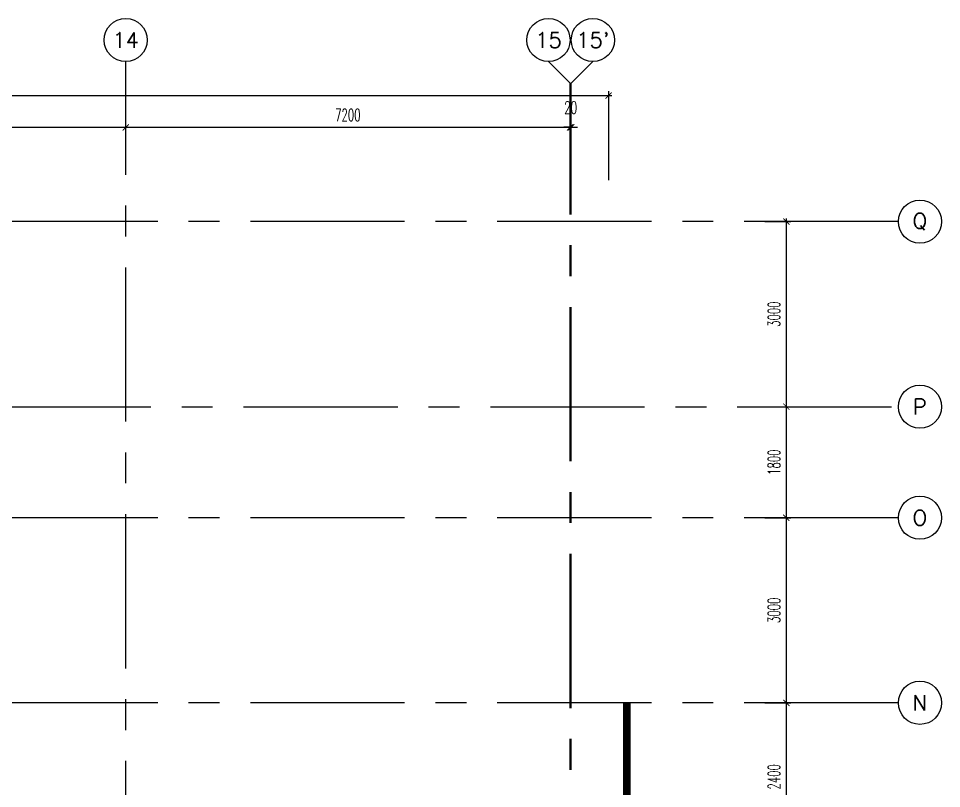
# Model space of a CAD drawing. Extents: x 417819.9 to 417911.9, y 43448 to 43539.2.
# Drawn here: x 417896.96 to 417911.92, y 43526.7 to 43539.19 of the extents above; entities that cross this region are included whole.
import ezdxf
from ezdxf.enums import TextEntityAlignment as Align

# ---------------------------------------------------------------- set-up
doc = ezdxf.new("R2010")
doc.units = 0
doc.header["$MEASUREMENT"] = 0
doc.header["$PDMODE"] = 3
doc.header["$PDSIZE"] = 0.1
doc.linetypes.add('CENTER2', pattern=[1.125, 0.75, -0.125, 0.125, -0.125])
doc.linetypes.add('CENTERX2', pattern=[4, 2.5, -0.5, 0.5, -0.5])
doc.layers.get('0').update_dxf_attribs({"linetype": 'CONTINUOUS'})
doc.layers.get('DEFPOINTS').update_dxf_attribs({"linetype": 'CONTINUOUS'})
for name, color, linetype in [('AX', 6, 'CONTINUOUS'), ('AX-CR', 2, 'CONTINUOUS'), ('AX-DIM', 4, 'CONTINUOUS'), ('AX-TXT', 4, 'CONTINUOUS'), ('AXES', 11, 'CENTERX2'), ('ELEV', 2, 'CONTINUOUS')]:
    doc.layers.add(name, color=color, linetype=linetype)
doc.styles.add('ROMANS', font='ROMANS.shx', dxfattribs={"width": 0.6})
doc.dimstyles.new('STANDARD in', dxfattribs={"dimtxt": 0.2, "dimasz": 0.1, "dimexe": 0.07, "dimexo": 0.05, "dimgap": 0.1, "dimtad": 1, "dimdec": 0, "dimlfac": 1000, "dimzin": 0, "dimdsep": 46, "dimtxsty": 'ROMANS', "dimblk": 'ARCHTICK', "dimcen": 0.05, "dimdle": 0.05, "dimclrd": 4, "dimclre": 4, "dimclrt": 2, "dimadec": 0, "dimazin": 0, "dimtfac": 1, "dimtdec": 0, "dimtmove": 2, "dimatfit": 3, "dimfxl": 0, "dimtolj": 1, "dimtzin": 0, "dimarcsym": 0})

# ---------------------------------------------------------------- blocks, each defined once
blk = doc.blocks.new('_ARCHTICK')
at = {"color": 0, "linetype": 'ByBlock', "const_width": 0.15}
blk.add_lwpolyline([(-0.5, -0.5), (0.5, 0.5)], dxfattribs=at)
blk = doc.blocks.new('*D133')
at = {"layer": 'AX-DIM', "color": 4, "linetype": 'ByBlock', "lineweight": -2}
for p, q in [((417891.447, 43537.423), (417898.747, 43537.423)), ((417891.497, 43537.073), (417891.497, 43537.493)), ((417898.697, 43537.073), (417898.697, 43537.493))]:
    blk.add_line(p, q, dxfattribs=at)
at = {"layer": 'DEFPOINTS', "color": 0, "linetype": 'ByBlock'}
for p in [(417898.697, 43537.423), (417891.497, 43537.023), (417898.697, 43537.023)]:
    blk.add_point(p, dxfattribs=at)
at = {"layer": 'AX-DIM', "color": 4, "linetype": 'ByBlock', "lineweight": -2, "xscale": 0.1, "yscale": 0.1, "zscale": 0.1, "rotation": 180}
blk.add_blockref('_ARCHTICK', (417891.497, 43537.423), dxfattribs=at)
at = {"layer": 'AX-DIM', "color": 4, "linetype": 'ByBlock', "lineweight": -2, "xscale": 0.1, "yscale": 0.1, "zscale": 0.1}
blk.add_blockref('_ARCHTICK', (417898.697, 43537.423), dxfattribs=at)
at = {"layer": 'AX-DIM', "color": 2, "linetype": 'ByBlock', "insert": (417895.097, 43537.623), "char_height": 0.2, "attachment_point": 5, "style": 'ROMANS'}
blk.add_mtext('\\A1;7200', dxfattribs=at)
blk = doc.blocks.new('AXU')
at = {"layer": 'AX-CR'}
blk.add_circle((0, 350), 350, dxfattribs=at)
at = {"layer": 'AX-TXT', "style": 'ROMANS'}
blk.add_attdef('AX', text='', height=250, dxfattribs=at).set_placement((0, 350), align=Align.MIDDLE)
blk = doc.blocks.new('*D134')
at = {"layer": 'AX-DIM', "color": 4, "linetype": 'ByBlock', "lineweight": -2}
for p, q in [((417898.647, 43537.423), (417905.947, 43537.423)), ((417898.697, 43537.073), (417898.697, 43537.493)), ((417905.897, 43537.073), (417905.897, 43537.493))]:
    blk.add_line(p, q, dxfattribs=at)
at = {"layer": 'DEFPOINTS', "color": 0, "linetype": 'ByBlock'}
for p in [(417905.897, 43537.423), (417898.697, 43537.023), (417905.897, 43537.023)]:
    blk.add_point(p, dxfattribs=at)
at = {"layer": 'AX-DIM', "color": 4, "linetype": 'ByBlock', "lineweight": -2, "xscale": 0.1, "yscale": 0.1, "zscale": 0.1, "rotation": 180}
blk.add_blockref('_ARCHTICK', (417898.697, 43537.423), dxfattribs=at)
at = {"layer": 'AX-DIM', "color": 4, "linetype": 'ByBlock', "lineweight": -2, "xscale": 0.1, "yscale": 0.1, "zscale": 0.1}
blk.add_blockref('_ARCHTICK', (417905.897, 43537.423), dxfattribs=at)
at = {"layer": 'AX-DIM', "color": 2, "linetype": 'ByBlock', "insert": (417902.297, 43537.623), "char_height": 0.2, "attachment_point": 5, "style": 'ROMANS'}
blk.add_mtext('\\A1;7200', dxfattribs=at)
blk = doc.blocks.new('*D135')
at = {"layer": 'AX-DIM', "color": 4, "linetype": 'ByBlock', "lineweight": -2}
for p, q in [((417905.897, 43537.423), (417905.797, 43537.423)), ((417905.897, 43537.073), (417905.897, 43537.493)), ((417905.897, 43537.423), (417905.917, 43537.423)), ((417905.917, 43537.073), (417905.917, 43537.493)), ((417905.917, 43537.423), (417906.017, 43537.423))]:
    blk.add_line(p, q, dxfattribs=at)
at = {"layer": 'DEFPOINTS', "color": 0, "linetype": 'ByBlock'}
for p in [(417905.917, 43537.423), (417905.897, 43537.023), (417905.917, 43537.023)]:
    blk.add_point(p, dxfattribs=at)
at = {"layer": 'AX-DIM', "color": 4, "linetype": 'ByBlock', "lineweight": -2, "xscale": 0.1, "yscale": 0.1, "zscale": 0.1}
blk.add_blockref('_ARCHTICK', (417905.897, 43537.423), dxfattribs=at)
at = {"layer": 'AX-DIM', "color": 4, "linetype": 'ByBlock', "lineweight": -2, "xscale": 0.1, "yscale": 0.1, "zscale": 0.1, "rotation": 180}
blk.add_blockref('_ARCHTICK', (417905.917, 43537.423), dxfattribs=at)
at = {"layer": 'AX-DIM', "color": 2, "linetype": 'ByBlock', "insert": (417905.907, 43537.743), "char_height": 0.2, "attachment_point": 5, "style": 'ROMANS'}
blk.add_mtext('\\A1;20', dxfattribs=at)
blk = doc.blocks.new('*D464')
at = {"layer": 'AX-DIM', "color": 4, "lineweight": -2}
for p, q in [((417831.207, 43525.809), (417831.207, 43538.007)), ((417906.523, 43536.567), (417906.523, 43538.007)), ((417831.157, 43537.937), (417906.573, 43537.937))]:
    blk.add_line(p, q, dxfattribs=at)
at = {"layer": 'DEFPOINTS', "color": 0}
for p in [(417906.523, 43537.937), (417906.523, 43536.517), (417831.207, 43525.759)]:
    blk.add_point(p, dxfattribs=at)
at = {"layer": 'AX-DIM', "color": 4, "lineweight": -2, "xscale": 0.1, "yscale": 0.1, "zscale": 0.1, "rotation": 180}
blk.add_blockref('_ARCHTICK', (417831.207, 43537.937), dxfattribs=at)
at = {"layer": 'AX-DIM', "color": 4, "lineweight": -2, "xscale": 0.1, "yscale": 0.1, "zscale": 0.1}
blk.add_blockref('_ARCHTICK', (417906.523, 43537.937), dxfattribs=at)
at = {"layer": 'AX-DIM', "color": 2, "insert": (417869.829, 43538.16), "char_height": 0.2, "attachment_point": 5, "style": 'ROMANS'}
blk.add_mtext('\\A1;75316', dxfattribs=at)
blk = doc.blocks.new('AXL')
at = {"layer": 'AX-CR'}
blk.add_circle((-350, 0), 350, dxfattribs=at)
at = {"layer": 'AX-TXT', "style": 'ROMANS'}
blk.add_attdef('AX', text='', height=250, dxfattribs=at).set_placement((-350, 0), align=Align.MIDDLE)
blk = doc.blocks.new('*D476')
at = {"layer": 'AX-DIM', "color": 4, "linetype": 'ByBlock', "lineweight": -2}
for p, q in [((417909.402, 43525.644), (417909.402, 43528.144)), ((417909.052, 43528.094), (417909.472, 43528.094)), ((417909.052, 43525.694), (417909.472, 43525.694))]:
    blk.add_line(p, q, dxfattribs=at)
at = {"layer": 'DEFPOINTS', "color": 0, "linetype": 'ByBlock'}
for p in [(417909.002, 43528.094), (417909.402, 43528.094), (417909.002, 43525.694)]:
    blk.add_point(p, dxfattribs=at)
at = {"layer": 'AX-DIM', "color": 4, "linetype": 'ByBlock', "lineweight": -2, "xscale": 0.1, "yscale": 0.1, "zscale": 0.1}
for p, rotation in [((417909.402, 43528.094), 90), ((417909.402, 43525.694), 270)]:
    blk.add_blockref('_ARCHTICK', p, dxfattribs=dict(at, rotation=rotation))
at = {"layer": 'AX-DIM', "color": 2, "linetype": 'ByBlock', "insert": (417909.202, 43526.894), "char_height": 0.2, "attachment_point": 5, "rotation": 90, "style": 'ROMANS'}
blk.add_mtext('\\A1;2400', dxfattribs=at)
blk = doc.blocks.new('*D481')
at = {"layer": 'AX-DIM', "color": 4, "linetype": 'ByBlock', "lineweight": -2}
for p, q in [((417909.052, 43535.894), (417909.472, 43535.894)), ((417909.402, 43532.844), (417909.402, 43535.944)), ((417909.052, 43532.894), (417909.472, 43532.894))]:
    blk.add_line(p, q, dxfattribs=at)
at = {"layer": 'DEFPOINTS', "color": 0, "linetype": 'ByBlock'}
for p in [(417909.002, 43535.894), (417909.402, 43535.894), (417909.002, 43532.894)]:
    blk.add_point(p, dxfattribs=at)
at = {"layer": 'AX-DIM', "color": 4, "linetype": 'ByBlock', "lineweight": -2, "xscale": 0.1, "yscale": 0.1, "zscale": 0.1}
for p, rotation in [((417909.402, 43535.894), 90), ((417909.402, 43532.894), 270)]:
    blk.add_blockref('_ARCHTICK', p, dxfattribs=dict(at, rotation=rotation))
at = {"layer": 'AX-DIM', "color": 2, "linetype": 'ByBlock', "insert": (417909.202, 43534.394), "char_height": 0.2, "attachment_point": 5, "rotation": 90, "style": 'ROMANS'}
blk.add_mtext('\\A1;3000', dxfattribs=at)
blk = doc.blocks.new('*D484')
at = {"layer": 'AX-DIM', "color": 4, "linetype": 'ByBlock', "lineweight": -2}
for p, q in [((417909.402, 43528.044), (417909.402, 43531.144)), ((417909.052, 43531.094), (417909.472, 43531.094)), ((417909.052, 43528.094), (417909.472, 43528.094))]:
    blk.add_line(p, q, dxfattribs=at)
at = {"layer": 'DEFPOINTS', "color": 0, "linetype": 'ByBlock'}
for p in [(417909.002, 43531.094), (417909.402, 43531.094), (417909.002, 43528.094)]:
    blk.add_point(p, dxfattribs=at)
at = {"layer": 'AX-DIM', "color": 4, "linetype": 'ByBlock', "lineweight": -2, "xscale": 0.1, "yscale": 0.1, "zscale": 0.1}
for p, rotation in [((417909.402, 43531.094), 90), ((417909.402, 43528.094), 270)]:
    blk.add_blockref('_ARCHTICK', p, dxfattribs=dict(at, rotation=rotation))
at = {"layer": 'AX-DIM', "color": 2, "linetype": 'ByBlock', "insert": (417909.202, 43529.594), "char_height": 0.2, "attachment_point": 5, "rotation": 90, "style": 'ROMANS'}
blk.add_mtext('\\A1;3000', dxfattribs=at)
blk = doc.blocks.new('*D485')
at = {"layer": 'AX-DIM', "color": 4, "linetype": 'ByBlock', "lineweight": -2}
for p, q in [((417909.052, 43532.894), (417909.472, 43532.894)), ((417909.402, 43531.044), (417909.402, 43532.944)), ((417909.052, 43531.094), (417909.472, 43531.094))]:
    blk.add_line(p, q, dxfattribs=at)
at = {"layer": 'DEFPOINTS', "color": 0, "linetype": 'ByBlock'}
for p in [(417909.002, 43532.894), (417909.402, 43532.894), (417909.002, 43531.094)]:
    blk.add_point(p, dxfattribs=at)
at = {"layer": 'AX-DIM', "color": 4, "linetype": 'ByBlock', "lineweight": -2, "xscale": 0.1, "yscale": 0.1, "zscale": 0.1}
for p, rotation in [((417909.402, 43532.894), 90), ((417909.402, 43531.094), 270)]:
    blk.add_blockref('_ARCHTICK', p, dxfattribs=dict(at, rotation=rotation))
at = {"layer": 'AX-DIM', "color": 2, "linetype": 'ByBlock', "insert": (417909.202, 43531.994), "char_height": 0.2, "attachment_point": 5, "rotation": 90, "style": 'ROMANS'}
blk.add_mtext('\\A1;1800', dxfattribs=at)

msp = doc.modelspace()

# ---------------------------------------------------------------- linework, layer by layer
at = {"layer": 'AXES'}
for p, q in [((417898.6966, 43448.6529), (417898.6966, 43538.4875)), ((417905.8966, 43538.1375), (417905.5466, 43538.4875)), ((417905.9166, 43538.1375), (417906.2666, 43538.4875)), ((417905.8966, 43460.01), (417905.8966, 43538.1375)), ((417905.9166, 43460.01), (417905.9166, 43538.1375)), ((417911.2163, 43535.8943), (417889.6966, 43535.8943)), ((417820.6052, 43532.8943), (417911.2163, 43532.8943)), ((417911.2163, 43531.0943), (417889.6966, 43531.0943)), ((417911.2163, 43528.0943), (417889.6966, 43528.0943))]:
    msp.add_line(p, q, dxfattribs=at)
at = {"layer": 'ELEV', "linetype": 'CENTER2', "const_width": 0.12}
msp.add_lwpolyline([(417906.8165, 43461.0859), (417906.8165, 43528.0943)], dxfattribs=at)

# ---------------------------------------------------------------- block references
at = {"layer": 'AX', "xscale": 0.001000000047497451, "yscale": 0.0009999999892897904, "zscale": 0.001}
for p, values in [((417911.9163, 43535.8943), {'AX': 'Q'}), ((417911.9163, 43532.8943), {'AX': 'P'}), ((417911.9163, 43531.0943), {'AX': 'O'}), ((417911.9163, 43528.0943), {'AX': 'N'})]:
    msp.add_blockref('AXL', p, dxfattribs=at).add_auto_attribs(values)
at = {"layer": 'AXES', "xscale": 0.001000000047497451, "yscale": 0.0009999999892897904, "zscale": 0.001}
for p, values in [((417898.6966, 43538.4875), {'AX': '14'}), ((417905.5466, 43538.4875), {'AX': '15'}), ((417906.2666, 43538.4875), {'AX': "15'"})]:
    msp.add_blockref('AXU', p, dxfattribs=at).add_auto_attribs(values)

# ---------------------------------------------------------------- dimensions: what is measured, and where the dimension line sits
at = {"layer": 'AX-DIM'}
dim = msp.add_linear_dim(base=(417906.5226, 43537.9373), p1=(417831.2066, 43525.7589), p2=(417906.5226, 43536.5173), dimstyle='STANDARD in', dxfattribs=at)
dim.commit()
dim.dimension.update_dxf_attribs({"geometry": '*D464', "text_midpoint": (417869.829, 43538.1603), "dimtype": 160})
at = {"layer": 'AX-DIM', "color": 1, "linetype": 'ByBlock'}
for base, p1, p2, picture, middle in [((417905.9166, 43537.4227), (417905.8966, 43537.0227), (417905.9166, 43537.0227), '*D135', (417905.9066, 43537.7427)), ((417898.6966, 43537.4227), (417891.4966, 43537.0227), (417898.6966, 43537.0227), '*D133', (417895.0966, 43537.6227)), ((417905.8966, 43537.4227), (417898.6966, 43537.0227), (417905.8966, 43537.0227), '*D134', (417902.2966, 43537.6227))]:
    dim = msp.add_linear_dim(base=base, p1=p1, p2=p2, dimstyle='STANDARD in', dxfattribs=at)
    dim.commit()
    dim.dimension.update_dxf_attribs({"geometry": picture, "text_midpoint": middle})
at = {"layer": 'AX-DIM', "linetype": 'ByBlock'}
for base, p1, p2, picture, middle in [((417909.4023, 43535.8943), (417909.0023, 43532.8943), (417909.0023, 43535.8943), '*D481', (417909.2023, 43534.3943)), ((417909.4023, 43532.8943), (417909.0023, 43531.0943), (417909.0023, 43532.8943), '*D485', (417909.2023, 43531.9943)), ((417909.4023, 43531.0943), (417909.0023, 43528.0943), (417909.0023, 43531.0943), '*D484', (417909.2023, 43529.5943)), ((417909.4023, 43528.0943), (417909.0023, 43525.6943), (417909.0023, 43528.0943), '*D476', (417909.2023, 43526.8943))]:
    dim = msp.add_linear_dim(base=base, p1=p1, p2=p2, angle=90, dimstyle='STANDARD in', dxfattribs=at)
    dim.commit()
    dim.dimension.update_dxf_attribs({"geometry": picture, "text_midpoint": middle})

doc.saveas('drawing.dxf')
